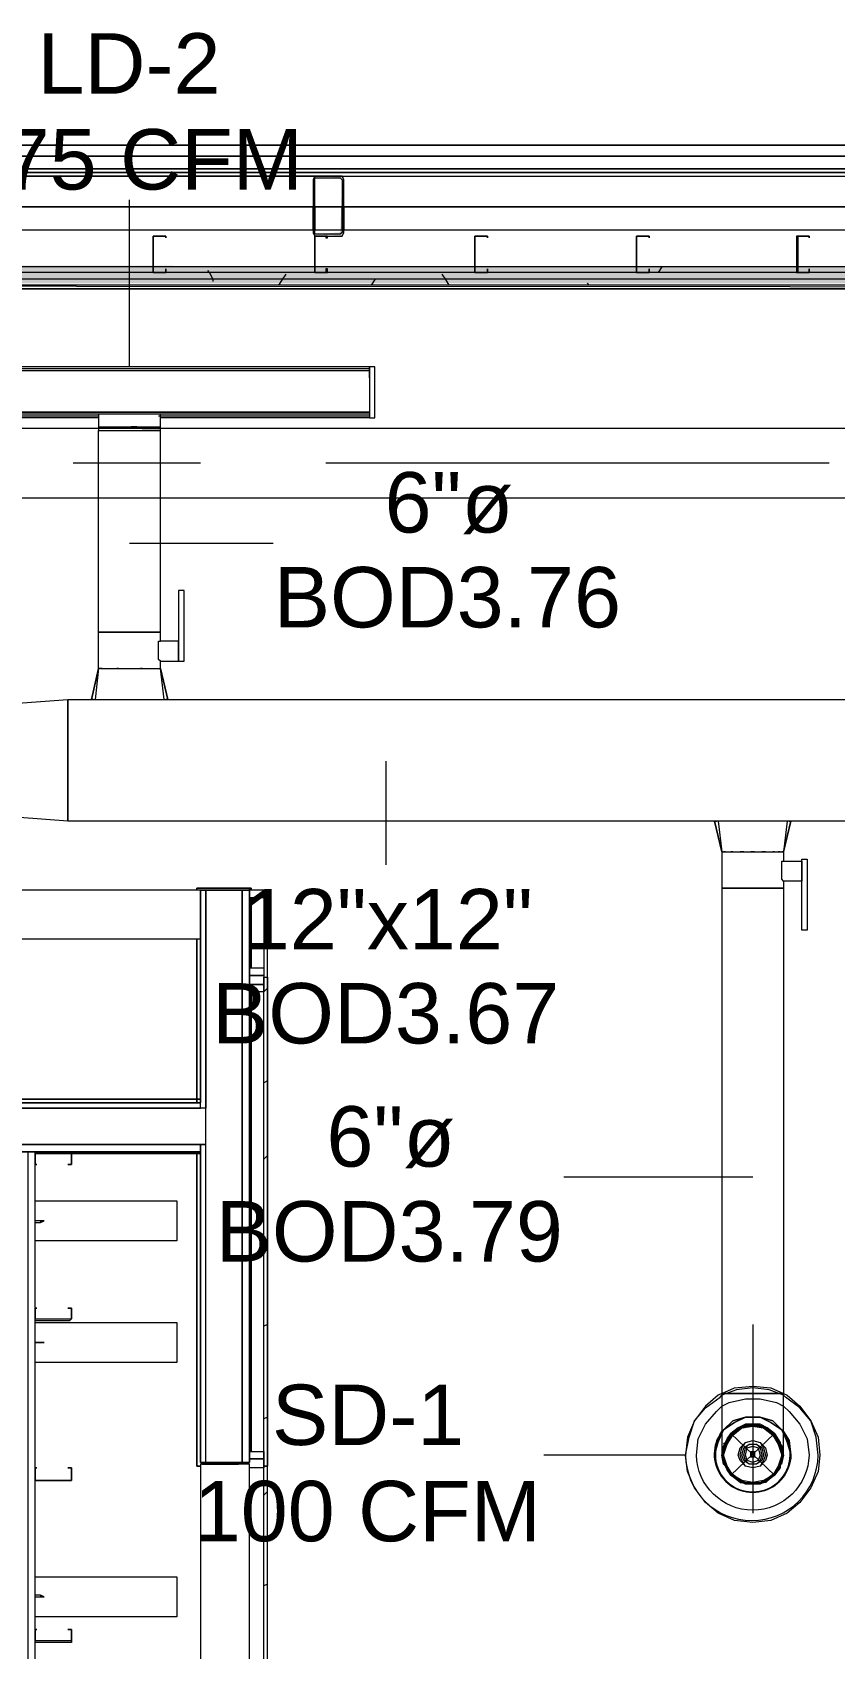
# Model space of a CAD drawing. Header units: metres. Extents: x 29 to 268, y -7 to 151.
# Drawn here: x 79.695 to 81.719, y 44.819 to 48.896 of the extents above; entities that cross this region are included whole.
import ezdxf

# ---------------------------------------------------------------- set-up
doc = ezdxf.new("R2010")
doc.units = ezdxf.units.M
doc.layers.add('HVAC - Ductos', color=5, linetype='Continuous', lineweight=50)
doc.layers.add('PDF2_Geometry', color=7, linetype='Continuous', true_color=0xaaaaaa)
doc.layers.add('PDF2_Solid Fills', color=7, linetype='Continuous', true_color=0xffffff)
doc.layers.add('PDF2_Text', color=7, linetype='Continuous')
doc.styles.add('PDF Helvetica', font='')
doc.styles.get('PDF Helvetica').set_extended_font_data('Helvetica')

msp = doc.modelspace()

# ---------------------------------------------------------------- hatches: boundary and pattern name
at = {"layer": 'PDF2_Solid Fills', "lineweight": 0, "transparency": 33554559}
h = msp.add_hatch(color=256, dxfattribs=at)
h.paths.add_polyline_path([(80.4119, 48.5334), (80.4806, 48.5289), (80.4806, 48.5334)])
h.paths.add_polyline_path([(80.4761, 48.3868), (80.4806, 48.5229), (80.4806, 48.5243), (80.4761, 48.5243), (80.4715, 48.3914), (80.4073, 48.3868), (80.4761, 48.3822)])
h.paths.add_polyline_path([(80.4073, 48.5243), (80.4027, 48.5243), (80.4027, 48.3914)])
h = msp.add_hatch(color=256, dxfattribs=at)
h.paths.add_polyline_path([(46.7012, 48.2952), (46.7057, 48.3089), (46.7012, 48.3089)])
h.paths.add_polyline_path([(93.204, 48.3043), (71.4743, 48.3089), (49.552, 48.3089), (49.552, 48.2906), (93.204, 48.2906)])
h.paths.add_polyline_path([(49.5474, 48.2906), (49.5474, 48.3089), (48.7408, 48.3089), (48.7408, 48.2906)])
h.paths.add_polyline_path([(48.7362, 48.2906), (48.7362, 48.3089), (46.7103, 48.3089), (46.7103, 48.2952), (47.4482, 48.2952)])
for points in [[(46.7012, 48.2768), (92.9887, 48.2768), (93.2036, 48.2722), (93.204, 48.2722), (93.204, 48.2906), (46.7012, 48.2906)], [(46.7012, 48.263), (92.9887, 48.263), (93.2024, 48.2585), (93.204, 48.2585), (93.204, 48.2768), (46.7012, 48.2768)]]:
    msp.add_hatch(color=256, dxfattribs=at).paths.add_polyline_path(points)

# ---------------------------------------------------------------- linework, layer by layer
at = {"layer": 'HVAC - Ductos', "lineweight": 0}
for points in [[(79.9398, 48.0522), (79.9398, 48.4739)], [(80.5448, 48.0293), (80.5448, 48.0522), (80.5448, 48.0476), (79.3348, 48.0476), (79.3348, 48.0522), (79.3348, 48.0293)], [(80.5448, 48.0522), (79.3348, 48.0522)], [(80.5448, 47.9972), (80.5448, 47.988), (80.5448, 47.9789)], [(79.8619, 47.9239), (79.3348, 47.9239), (79.3348, 47.9284), (79.3348, 47.9468), (79.3348, 47.956)], [(80.5448, 47.956), (80.5448, 47.9468), (80.5448, 47.9284), (80.5448, 47.9239), (80.0177, 47.9239)], [(79.3348, 47.9284), (79.8619, 47.9284)], [(80.0131, 47.9284), (80.5448, 47.9284)], [(80.5448, 47.9514), (80.5448, 47.9468), (80.5448, 47.9422)], [(79.8619, 47.901), (79.8665, 47.901), (79.8848, 47.901), (79.9077, 47.901), (79.9398, 47.901), (79.9673, 47.901), (79.9948, 47.901), (80.0131, 47.901), (80.0177, 47.901)], [(79.8665, 47.2914), (79.8619, 47.2914), (79.8619, 47.383), (79.8665, 47.383), (79.8711, 47.383), (79.8848, 47.383), (79.9031, 47.383), (79.9215, 47.383), (79.9398, 47.383), (79.9581, 47.383), (79.9765, 47.383), (79.9948, 47.383), (80.0039, 47.383), (80.0131, 47.383), (80.0177, 47.383), (80.0177, 47.8918), (80.0131, 47.8918), (80.0085, 47.8918), (80.0039, 47.8918), (79.9948, 47.8918), (79.9765, 47.8918), (79.9719, 47.8918)], [(79.8711, 47.2914), (79.8665, 47.2914), (79.8711, 47.2914), (79.8848, 47.2914), (79.9031, 47.2914), (79.9215, 47.2914), (79.9398, 47.2914), (79.9581, 47.2914), (79.9765, 47.2914), (79.9948, 47.2914), (80.0039, 47.2914), (80.0085, 47.2914), (80.0131, 47.2914), (80.0177, 47.2914), (80.0177, 47.3097), (80.0635, 47.3097), (80.0773, 47.3097), (80.0773, 47.4884), (80.0635, 47.4884), (80.0635, 47.3097), (80.0635, 47.3143), (80.0635, 47.3188), (80.0635, 47.3234), (80.0635, 47.328), (80.0635, 47.3372), (80.0635, 47.3418), (80.0635, 47.3464), (80.0635, 47.3556), (80.0635, 47.3602), (80.0177, 47.3602), (80.0177, 47.383), (80.0131, 47.383), (80.0039, 47.383), (79.9948, 47.383), (79.9765, 47.383), (79.9581, 47.383), (79.9398, 47.383), (79.9215, 47.383), (79.9031, 47.383), (79.8848, 47.383), (79.8711, 47.383), (79.8665, 47.383), (79.8619, 47.383), (79.8619, 47.8918), (79.8665, 47.8918), (79.8711, 47.8918), (79.8848, 47.8918), (79.9031, 47.8918), (79.9077, 47.8918)], [(79.9123, 47.8918), (79.9215, 47.8918), (79.9398, 47.8918), (79.9581, 47.8918), (79.9673, 47.8918)], [(79.9581, 47.901), (79.9443, 47.901)], [(79.9398, 47.6076), (80.3019, 47.6076)], [(80.0177, 47.3097), (80.0131, 47.3143), (80.0131, 47.3234), (80.0131, 47.3326), (80.0131, 47.3418), (80.0131, 47.351), (80.0131, 47.3556), (80.0131, 47.3602), (80.0177, 47.3602)], [(79.8435, 47.2134), (79.8619, 47.2914), (79.8435, 47.2134)], [(79.8619, 47.2914), (79.8527, 47.2134)], [(80.0131, 47.2134), (80.0223, 47.2134), (80.0269, 47.2134), (80.0315, 47.2134), (80.0361, 47.2134), (80.0177, 47.2914), (80.0361, 47.2134), (80.0315, 47.2134)], [(80.0269, 47.2134), (80.0177, 47.2914)], [(79.8481, 47.2134), (79.8435, 47.2134), (79.8481, 47.2134), (79.8527, 47.2134), (79.8665, 47.2134), (79.8848, 47.2134), (79.8893, 47.2134)], [(79.8939, 47.2134), (79.9077, 47.2134), (79.9169, 47.2134), (79.9215, 47.2134)], [(79.8939, 47.2134), (79.8939, 47.2134)], [(79.9261, 47.2134), (79.9489, 47.2134), (79.9535, 47.2134)], [(79.9581, 47.2134), (79.9719, 47.2134), (79.9811, 47.2134), (79.9856, 47.2134), (79.9948, 47.2134), (80.0085, 47.2134)], [(79.9581, 47.2134), (79.9581, 47.2134)], [(80.5861, 47.0576), (80.5861, 46.7964)], [(81.4385, 46.9064), (81.4294, 46.9064), (81.4248, 46.9064), (81.434, 46.8284), (81.434, 46.7368), (81.4385, 46.7368), (81.4477, 46.7368), (81.4569, 46.7368), (81.4753, 46.7368), (81.4935, 46.7368), (81.5119, 46.7368), (81.5303, 46.7368), (81.5485, 46.7368), (81.5669, 46.7368), (81.5761, 46.7368), (81.5853, 46.7368), (81.5898, 46.7368), (81.5898, 45.4626), (81.599, 45.458), (81.6311, 45.4305), (81.6585, 45.3938), (81.6769, 45.3526), (81.6815, 45.3068), (81.6769, 45.2655), (81.6585, 45.2242), (81.6311, 45.1876), (81.599, 45.1601), (81.5577, 45.1418), (81.5119, 45.1372), (81.4661, 45.1418), (81.4248, 45.1601), (81.3927, 45.1876), (81.3652, 45.2242), (81.3469, 45.2655), (81.3423, 45.3068), (80.9848, 45.3068)], [(81.434, 46.8284), (81.4156, 46.9064), (81.4202, 46.9064), (81.4156, 46.9064), (81.434, 46.8284), (81.4385, 46.8284), (81.4477, 46.8284), (81.4569, 46.8284), (81.4753, 46.8284), (81.4935, 46.8284), (81.5119, 46.8284), (81.5303, 46.8284), (81.5485, 46.8284), (81.5669, 46.8284), (81.5761, 46.8284), (81.5807, 46.8284), (81.5853, 46.8284), (81.5898, 46.8284), (81.5898, 46.8056), (81.6357, 46.8056), (81.6357, 46.801), (81.6357, 46.7964), (81.6357, 46.7872), (81.6357, 46.7826), (81.6357, 46.7734), (81.6357, 46.7688), (81.6357, 46.7643), (81.6357, 46.7597), (81.6357, 46.7551), (81.5898, 46.7551), (81.5898, 46.7368), (81.5853, 46.7368), (81.5761, 46.7368), (81.5669, 46.7368), (81.5485, 46.7368), (81.5303, 46.7368), (81.5119, 46.7368), (81.4935, 46.7368), (81.4753, 46.7368), (81.4569, 46.7368), (81.4477, 46.7368), (81.4385, 46.7368), (81.434, 46.7368), (81.434, 45.4626), (81.4248, 45.458), (81.3927, 45.4305), (81.3652, 45.3938), (81.3469, 45.3526), (81.3423, 45.3068), (81.3515, 45.3526), (81.3652, 45.3938), (81.3927, 45.426), (81.4294, 45.4534), (81.434, 45.458)], [(81.4615, 46.9064), (81.4569, 46.9064), (81.4431, 46.9064)], [(81.489, 46.9064), (81.4798, 46.9064), (81.4707, 46.9064), (81.4661, 46.9064)], [(81.4935, 46.9064), (81.4935, 46.9064)], [(81.5257, 46.9064), (81.5211, 46.9064), (81.4981, 46.9064)], [(81.5303, 46.9064), (81.5303, 46.9064)], [(81.6035, 46.9064), (81.6081, 46.9064), (81.6035, 46.9064), (81.599, 46.9064), (81.5944, 46.9064), (81.5853, 46.9064), (81.5669, 46.9064), (81.5577, 46.9064), (81.5531, 46.9064), (81.544, 46.9064), (81.5348, 46.9064)], [(81.599, 46.9064), (81.5898, 46.8284), (81.5853, 46.8284)], [(81.6081, 46.9064), (81.5898, 46.8284), (81.6081, 46.9064)], [(81.4431, 46.8284), (81.4385, 46.8284)], [(81.4431, 46.8284), (81.4431, 46.8284)], [(81.4615, 46.8284), (81.4569, 46.8284)], [(81.489, 46.8284), (81.4844, 46.8284), (81.4798, 46.8284), (81.4844, 46.8284)], [(81.5165, 46.8284), (81.5119, 46.8284), (81.5073, 46.8284)], [(81.5394, 46.8284), (81.544, 46.8284), (81.5394, 46.8284), (81.5348, 46.8284)], [(81.5669, 46.8284), (81.5623, 46.8284)], [(81.5807, 46.8284), (81.5761, 46.8284)], [(81.5898, 46.7551), (81.5853, 46.7597), (81.5853, 46.7643), (81.5853, 46.7688), (81.5853, 46.778), (81.5853, 46.7872), (81.5853, 46.7964), (81.5853, 46.801), (81.5853, 46.8056), (81.5898, 46.8056)], [(81.5119, 46.008), (81.0353, 46.008)], [(81.5119, 45.6368), (81.5119, 45.3984), (81.5119, 45.1601)], [(81.434, 45.4626), (81.4661, 45.4764), (81.5119, 45.481), (81.5577, 45.4764), (81.5898, 45.4626)], [(81.5898, 45.458), (81.5531, 45.4718), (81.5119, 45.4764), (81.4707, 45.4718), (81.434, 45.458)], [(81.5898, 45.3114), (81.5898, 45.316), (81.5898, 45.3343), (81.5898, 45.3618), (81.5898, 45.3984), (81.5898, 45.4443), (81.5898, 45.4626), (81.5853, 45.4626), (81.5761, 45.4626), (81.5669, 45.4626), (81.5485, 45.4626), (81.5303, 45.4626), (81.5119, 45.4626), (81.4935, 45.4626), (81.4753, 45.4626), (81.4569, 45.4626), (81.4477, 45.4626), (81.4385, 45.4626), (81.434, 45.4626), (81.434, 45.4168), (81.434, 45.3755), (81.434, 45.3434), (81.434, 45.3205), (81.434, 45.3114)], [(81.434, 45.4626), (81.4385, 45.4626), (81.4477, 45.4626), (81.4569, 45.4626), (81.4753, 45.4626), (81.4935, 45.4626), (81.5119, 45.4626), (81.5303, 45.4626), (81.5485, 45.4626), (81.5669, 45.4626), (81.5761, 45.4626), (81.5853, 45.4626), (81.5898, 45.4626)], [(81.434, 45.4305), (81.4523, 45.4397), (81.4935, 45.4488), (81.5303, 45.4488), (81.5715, 45.4397), (81.5898, 45.4305)], [(81.4477, 45.3389), (81.4615, 45.3618), (81.4753, 45.371), (81.4935, 45.3801), (81.5119, 45.3847), (81.5303, 45.3801), (81.5485, 45.371), (81.5623, 45.3618), (81.5761, 45.3434), (81.5853, 45.3297), (81.5761, 45.348), (81.5669, 45.3618), (81.5485, 45.3755), (81.5303, 45.3847), (81.5119, 45.3847), (81.4935, 45.3847), (81.4753, 45.3755), (81.4569, 45.3618), (81.4844, 45.3801), (81.5119, 45.3847), (81.4844, 45.3801), (81.4798, 45.3755), (81.4615, 45.3618), (81.4477, 45.3434), (81.4385, 45.3297), (81.4385, 45.3068), (81.4385, 45.2884), (81.4477, 45.2701), (81.4615, 45.2564), (81.4753, 45.2472), (81.4935, 45.238), (81.5119, 45.2334), (81.5303, 45.238), (81.5485, 45.2472), (81.5623, 45.2564), (81.5761, 45.2701), (81.5669, 45.2564), (81.5485, 45.2426), (81.5303, 45.2334), (81.5119, 45.2334), (81.4935, 45.2334), (81.4753, 45.2426), (81.4569, 45.2564), (81.4477, 45.2701), (81.4385, 45.2884), (81.434, 45.3068), (81.4431, 45.3389), (81.434, 45.3114), (81.434, 45.3068), (81.4385, 45.316), (81.4385, 45.3297), (81.4477, 45.348), (81.4569, 45.3618), (81.4431, 45.3389), (81.4385, 45.3343)], [(81.489, 45.3755), (81.5119, 45.3847), (81.5348, 45.3755)], [(81.5853, 45.2838), (81.5898, 45.3068), (81.5807, 45.3389), (81.5669, 45.3618), (81.5394, 45.3801), (81.5119, 45.3847), (81.5394, 45.3801), (81.544, 45.3755), (81.5623, 45.3618), (81.5761, 45.3389)], [(81.4844, 45.3801), (81.4569, 45.3618), (81.4431, 45.3389)], [(81.4844, 45.3801), (81.4844, 45.3801)], [(81.5394, 45.3801), (81.5394, 45.3801)], [(81.5394, 45.3801), (81.5669, 45.3618), (81.5807, 45.3389)], [(81.4385, 45.316), (81.434, 45.3068), (81.4385, 45.2884), (81.4431, 45.2838)], [(81.4385, 45.2838), (81.434, 45.3068), (81.4431, 45.2792), (81.4569, 45.2564), (81.4844, 45.238), (81.5119, 45.2334), (81.5394, 45.238), (81.5669, 45.2564), (81.5807, 45.2792)], [(81.5807, 45.2747), (81.5669, 45.2564), (81.544, 45.238), (81.5394, 45.238), (81.5119, 45.2334), (81.4844, 45.238), (81.4798, 45.238), (81.4569, 45.2564), (81.4431, 45.2792), (81.4431, 45.2838), (81.4385, 45.3068), (81.4431, 45.3343)], [(81.4431, 45.3389), (81.4431, 45.3389)], [(81.5807, 45.3389), (81.5807, 45.3389)], [(81.5853, 45.316), (81.5898, 45.3068), (81.5853, 45.2884), (81.5807, 45.2838), (81.5807, 45.2792), (81.5807, 45.2747), (81.5807, 45.2792), (81.5807, 45.2838)], [(81.4798, 45.238), (81.4753, 45.2426), (81.4569, 45.2564), (81.4477, 45.2701), (81.4431, 45.2792), (81.4385, 45.2838), (81.4431, 45.2792)], [(81.4431, 45.2792), (81.4431, 45.2792)], [(81.4798, 45.2426), (81.4615, 45.2564), (81.4477, 45.2792)], [(81.5807, 45.2792), (81.5761, 45.2701), (81.5669, 45.2564), (81.5485, 45.2426), (81.544, 45.238), (81.5394, 45.238), (81.5303, 45.2334), (81.5119, 45.2334), (81.4935, 45.2334), (81.4844, 45.238), (81.4798, 45.238), (81.4844, 45.238)], [(81.5761, 45.2792), (81.5623, 45.2564), (81.544, 45.2426)], [(81.5348, 45.238), (81.5119, 45.2334), (81.489, 45.238)], [(81.544, 45.238), (81.5394, 45.238)], [(81.5485, 45.2426), (81.5485, 45.2426)]]:
    msp.add_lwpolyline(points, dxfattribs=at)
for points in [[(80.5448, 47.9376), (79.3348, 47.9376), (79.3348, 48.043), (80.5448, 48.043), (80.5448, 47.9376), (80.5448, 47.933), (79.3348, 47.933), (79.3348, 47.9376)], [(80.5585, 48.0522), (80.5448, 48.0522), (80.5448, 47.9239), (80.5585, 47.9239)], [(80.5448, 48.0247), (80.5448, 48.0293), (80.5448, 48.0339), (80.5448, 48.0293)], [(79.8619, 47.901), (79.8619, 47.8918), (79.8711, 47.8918), (79.8848, 47.8918), (79.9123, 47.8918), (79.9398, 47.8918), (79.9673, 47.8918), (79.9948, 47.8918), (80.0085, 47.8918), (80.0177, 47.8918), (80.0177, 47.901), (80.0177, 47.933), (80.0131, 47.933), (80.0039, 47.933), (79.9948, 47.933), (79.9765, 47.933), (79.9581, 47.933), (79.9398, 47.933), (79.9215, 47.933), (79.9031, 47.933), (79.8848, 47.933), (79.8711, 47.933), (79.8665, 47.933), (79.8619, 47.933)], [(79.9123, 47.2914), (79.9077, 47.2914)], [(79.9719, 47.2914), (79.9673, 47.2914)], [(79.7839, 46.9064), (79.4173, 46.9338), (79.4173, 47.186), (79.7839, 47.2134)], [(81.7548, 46.9064), (79.7839, 46.9064), (79.7839, 47.2134), (81.7548, 47.2134)], [(81.6357, 46.8101), (81.6494, 46.8101), (81.6494, 46.6314), (81.6357, 46.6314)], [(81.434, 45.3618), (81.4385, 45.371), (81.4661, 45.3892), (81.4935, 45.403), (81.5303, 45.403), (81.5577, 45.3892), (81.5853, 45.371), (81.5623, 45.3938), (81.5303, 45.403), (81.4935, 45.403), (81.4615, 45.3938), (81.4385, 45.371), (81.434, 45.3664), (81.4385, 45.371)], [(81.5853, 45.371), (81.5577, 45.3892), (81.5303, 45.403), (81.4935, 45.403), (81.4661, 45.3892), (81.4385, 45.371), (81.4615, 45.3938), (81.4935, 45.403), (81.5303, 45.403), (81.5623, 45.3938), (81.5853, 45.371), (81.5898, 45.3664), (81.5853, 45.371), (81.5898, 45.3618)], [(81.4477, 45.3343), (81.4615, 45.3572), (81.4844, 45.3755), (81.5119, 45.3801), (81.5394, 45.3755), (81.5623, 45.3572), (81.5761, 45.3343), (81.5853, 45.3068), (81.5761, 45.2792), (81.5623, 45.2564), (81.5394, 45.2426), (81.5119, 45.238), (81.4844, 45.2426), (81.4615, 45.2564), (81.4477, 45.2792), (81.4385, 45.3068)], [(81.4798, 45.3251), (81.4935, 45.3389), (81.5119, 45.3434), (81.5303, 45.3389), (81.544, 45.3251), (81.5485, 45.3068), (81.544, 45.293), (81.5303, 45.2792), (81.5119, 45.2747), (81.4935, 45.2792), (81.4798, 45.293), (81.4753, 45.3068)], [(81.4844, 45.3251), (81.4935, 45.3389), (81.5119, 45.3434), (81.5303, 45.3389), (81.5394, 45.3251), (81.544, 45.3068), (81.5394, 45.293), (81.5303, 45.2792), (81.5119, 45.2747), (81.4935, 45.2792), (81.4844, 45.293), (81.4798, 45.3068)], [(81.6081, 45.3068), (81.6035, 45.3434), (81.5898, 45.3664), (81.6035, 45.3434)], [(81.489, 45.3251), (81.5027, 45.3343), (81.5211, 45.3343), (81.5348, 45.3251), (81.5394, 45.3068), (81.5348, 45.293), (81.5211, 45.2838), (81.5027, 45.2838), (81.489, 45.293), (81.4844, 45.3068)], [(81.4935, 45.3251), (81.5027, 45.3343), (81.5211, 45.3343), (81.5303, 45.3251), (81.5348, 45.3068), (81.5303, 45.293), (81.5211, 45.2838), (81.5027, 45.2838), (81.4935, 45.293), (81.489, 45.3068)], [(81.4981, 45.3251), (81.5119, 45.3297), (81.5257, 45.3251), (81.5303, 45.3068), (81.5257, 45.293), (81.5119, 45.2884), (81.4981, 45.293), (81.4935, 45.3068)], [(81.5073, 45.3114), (81.5073, 45.3068), (81.5073, 45.316), (81.5165, 45.316), (81.5165, 45.3068), (81.5165, 45.3114)], [(81.5165, 45.3022), (81.5165, 45.3068), (81.5165, 45.3022), (81.5073, 45.3022), (81.5073, 45.3068), (81.5073, 45.3022)], [(81.5898, 45.3068), (81.5853, 45.2884), (81.5853, 45.3068), (81.5853, 45.3297), (81.5853, 45.316), (81.5898, 45.3068), (81.5898, 45.3114), (81.5807, 45.3389), (81.5807, 45.3343), (81.5853, 45.3068), (81.5807, 45.2838), (81.5807, 45.2792)], [(81.5761, 45.2701), (81.5853, 45.2884)]]:
    msp.add_lwpolyline(points, close=True, dxfattribs=at)
for points in [[(81.3423, 45.3068, 0.986385), (81.6769, 45.3068), (81.6723, 45.3526), (81.6585, 45.3938), (81.6311, 45.426), (81.5944, 45.4534), (81.5898, 45.458)], [(81.5898, 45.4305), (81.6035, 45.4168), (81.6311, 45.3847), (81.6494, 45.348), (81.654, 45.3068, -0.97609), (81.3698, 45.3068), (81.3744, 45.348), (81.3927, 45.3847), (81.4202, 45.4168), (81.434, 45.4305)]]:
    msp.add_lwpolyline(points, format="xyb", dxfattribs=at)
msp.add_lwpolyline([(81.6081, 45.3068, -0.970384), (81.4156, 45.3068, 1.340197), (81.5898, 45.3618), (81.599, 45.3389), (81.6081, 45.3068, -1.355051), (81.434, 45.3664), (81.4202, 45.3434), (81.4156, 45.3068), (81.4248, 45.3389), (81.434, 45.3618, 1.340089)], format="xyb", close=True, dxfattribs=at)
at = {"layer": 'PDF2_Geometry', "lineweight": 0}
for points in [[(78.9085, 48.6114), (80.4394, 48.6114), (81.9748, 48.6114), (80.4394, 48.6114), (78.9085, 48.6114), (77.3731, 48.6114)], [(80.4394, 48.5839), (78.9085, 48.5839)], [(81.9748, 48.5839), (80.4394, 48.5839)], [(80.4394, 48.5518), (78.9085, 48.5518)], [(80.4394, 48.5426), (78.9085, 48.5426)], [(80.4715, 48.3868), (80.4119, 48.3868), (80.4073, 48.3868), (80.4073, 48.3914), (80.4073, 48.5243), (80.4073, 48.5289), (80.4119, 48.5289), (80.4715, 48.5289), (80.4761, 48.5243), (80.4761, 48.3914)], [(81.9748, 48.5518), (80.4394, 48.5518)], [(81.9748, 48.5426), (80.4394, 48.5426)], [(78.9819, 48.4556), (80.4027, 48.4556)], [(80.4073, 48.4556), (80.4394, 48.4556), (80.4761, 48.4556), (80.4394, 48.4556)], [(80.4807, 48.4556), (81.9381, 48.4556)], [(80.0315, 48.3822), (80.0039, 48.3822), (79.9994, 48.3822), (79.9994, 48.2906), (80.0039, 48.2906), (80.0315, 48.2906), (80.0315, 48.2997), (80.0315, 48.2906), (80.0039, 48.2906), (79.9994, 48.2906), (79.9994, 48.3822), (80.0039, 48.3822), (80.0315, 48.3822), (80.0315, 48.3776)], [(80.4394, 48.3822), (80.4073, 48.3822), (80.4073, 48.2906), (80.4394, 48.2906), (80.4394, 48.2997), (80.4348, 48.2997), (80.4348, 48.2906), (80.4073, 48.2906), (80.4073, 48.3822), (80.4348, 48.3822), (80.4348, 48.3776), (80.4394, 48.3776)], [(80.8427, 48.3822), (80.8152, 48.3822), (80.8107, 48.3822), (80.8107, 48.2906), (80.8152, 48.2906), (80.8427, 48.2906), (80.8427, 48.2997), (80.8427, 48.2906), (80.8152, 48.2906), (80.8107, 48.2906), (80.8107, 48.3822), (80.8152, 48.3822), (80.8427, 48.3822), (80.8427, 48.3776)], [(81.2507, 48.3822), (81.2185, 48.3822), (81.2185, 48.2906), (81.2507, 48.2906), (81.2507, 48.2997), (81.2507, 48.2906), (81.2185, 48.2906), (81.2185, 48.3822), (81.2507, 48.3822), (81.2507, 48.3776)], [(81.654, 48.3822), (81.6265, 48.3822), (81.6219, 48.3822), (81.6219, 48.2906), (81.6265, 48.2906), (81.654, 48.2906), (81.654, 48.2997), (81.654, 48.2906), (81.6265, 48.2906), (81.6265, 48.3822), (81.654, 48.3822), (81.654, 48.3776)], [(74.4077, 48.2493), (83.4049, 48.2493)], [(74.4077, 48.2493), (83.4049, 48.2493)], [(80.1185, 46.1822), (80.1185, 46.7322), (80.1185, 46.196), (80.1185, 46.6084), (80.1185, 46.7322), (80.1323, 46.7322), (80.1323, 46.1822), (80.1185, 46.1822), (80.1185, 46.196), (76.5664, 46.196), (76.5664, 46.1822)], [(80.1094, 46.7368), (80.2423, 46.7368), (80.1094, 46.7368), (80.1094, 46.7322)], [(80.1323, 45.2884), (80.1323, 46.7322), (80.2239, 46.7322), (80.2239, 45.2884)], [(80.2469, 46.5351), (80.2469, 46.7139)], [(76.5664, 46.6084), (76.5664, 46.196), (80.1185, 46.196), (80.1185, 46.6084)], [(80.1094, 46.6084), (80.1094, 46.196)], [(80.2469, 45.316), (80.2469, 46.4756)], [(76.5664, 46.2051), (80.1185, 46.2051)], [(80.1323, 46.0905), (80.1323, 46.1822), (76.5527, 46.1822), (76.5527, 46.0905)], [(80.1185, 46.196), (76.5664, 46.196)], [(80.1323, 46.0905), (80.1185, 46.0905), (80.1185, 45.2884), (80.1323, 45.2884)], [(79.7015, 46.0722), (79.7885, 46.0722), (79.7931, 46.0722), (79.7931, 46.0401), (79.7839, 46.0401), (79.7931, 46.0401), (79.7931, 46.0722), (79.7885, 46.0722), (79.7015, 46.0722), (79.7015, 46.0401)], [(79.7015, 46.0676), (79.7931, 46.0676), (80.1185, 46.0676), (79.7931, 46.0676)], [(79.7061, 46.0401), (79.7015, 46.0401)], [(80.1185, 46.0722), (79.7885, 46.0722)], [(80.1094, 45.2792), (80.1094, 46.0722), (80.1094, 45.2792), (80.1185, 45.2792)], [(80.2423, 45.2884), (80.1185, 45.2884), (80.1185, 45.811), (80.1185, 45.2884)], [(79.7015, 45.6505), (79.7885, 45.6505), (79.7931, 45.6505), (79.7931, 45.678), (79.7839, 45.678), (79.7931, 45.678), (79.7931, 45.6505), (79.7885, 45.646), (79.7015, 45.646), (79.7015, 45.6505), (79.7015, 45.678)], [(79.7061, 45.678), (79.7015, 45.678)], [(79.7015, 45.2426), (79.7885, 45.2426), (79.7931, 45.2426), (79.7931, 45.2747), (79.7839, 45.2747), (79.7931, 45.2747), (79.7931, 45.2426), (79.7885, 45.2426), (79.7015, 45.2426), (79.7015, 45.2747)], [(79.7061, 45.2747), (79.7015, 45.2747)], [(79.7015, 44.8392), (79.7885, 44.8392), (79.7931, 44.8392), (79.7931, 44.8668), (79.7839, 44.8668), (79.7931, 44.8668), (79.7931, 44.8392), (79.7931, 44.8346), (79.7885, 44.8346), (79.7015, 44.8346), (79.7015, 44.8392), (79.7015, 44.8668)], [(79.7061, 44.8668), (79.7015, 44.8668)]]:
    msp.add_lwpolyline(points, close=True, dxfattribs=at)
for points in [[(80.4761, 48.6114), (80.4027, 48.6114)], [(80.4119, 48.5334), (78.9727, 48.5334), (80.4394, 48.5334), (81.9748, 48.5334), (83.4415, 48.5334), (82.0023, 48.5334)], [(80.4119, 48.3822), (80.4715, 48.3822), (80.4761, 48.3822), (80.4807, 48.3914), (80.4807, 48.5243), (80.4761, 48.5334), (80.4715, 48.5334), (80.4119, 48.5334), (80.4073, 48.5334), (80.4027, 48.5243), (80.4027, 48.3914), (80.4073, 48.3822)], [(80.4715, 48.5334), (81.9473, 48.5334)], [(80.4027, 48.396), (80.4027, 48.4556)], [(80.4073, 48.4556), (80.4073, 48.396)], [(80.4761, 48.4602), (80.4807, 48.4647)], [(80.4761, 48.396), (80.4761, 48.4556)], [(80.4807, 48.4556), (80.4807, 48.396)], [(93.204, 48.396), (46.7012, 48.4006), (41.5357, 48.4006), (41.5357, 48.263), (41.6273, 48.263), (41.6273, 10.5556)], [(80.4027, 48.3868), (80.4073, 48.3914)], [(93.204, 48.2906), (70.6951, 48.2906)], [(81.6219, 48.3043), (81.2185, 48.3043), (80.8107, 48.3043), (80.4073, 48.3043), (79.9994, 48.3043), (79.5961, 48.3043), (79.1881, 48.3043), (78.7847, 48.3043)], [(83.6523, 48.3043), (83.249, 48.3043), (82.8411, 48.3043), (82.4377, 48.3043), (82.0298, 48.3043), (81.6265, 48.3043)], [(93.204, 48.2722), (46.7012, 48.2768), (41.6915, 48.2768)], [(41.7053, 36.0667), (42.7594, 36.0667), (42.7594, 36.0529), (42.4661, 36.0529), (42.7594, 36.0529), (42.7594, 36.0667), (41.7053, 36.0667), (41.7053, 48.263), (46.7012, 48.263), (93.204, 48.2584)], [(74.4077, 48.2584), (83.4049, 48.2539)], [(83.4049, 48.2584), (74.4077, 48.2584)], [(74.4077, 48.2584), (83.4049, 48.2539)], [(83.4049, 48.2584), (74.4077, 48.2584)], [(83.1803, 47.8964), (79.4815, 47.8964)], [(80.1185, 47.8093), (79.7977, 47.8093)], [(81.7044, 47.8093), (80.4348, 47.8093)], [(79.4815, 47.7222), (83.1803, 47.7222)], [(80.2789, 46.7139), (80.2789, 46.5351), (80.2423, 46.5351), (80.2423, 46.7139), (80.2789, 46.7139), (80.2789, 46.7322), (80.2423, 46.7322), (80.2423, 45.2884), (80.2239, 45.2884), (80.2239, 46.7322), (80.2423, 46.7322), (80.2423, 46.7368), (80.2469, 46.7368), (80.2469, 46.7322), (80.2469, 46.7368), (80.2423, 46.7368), (80.2423, 46.7322), (80.2423, 46.7368), (80.2423, 46.7322), (80.1185, 46.7322), (76.5664, 46.7322)], [(80.2423, 46.7322), (80.2423, 45.2884), (80.2423, 46.7322), (80.1185, 46.7322), (80.2423, 46.7322), (80.2423, 45.2884), (80.1185, 45.2884), (80.1185, 46.0722), (80.1185, 45.2884), (80.1185, 46.0722), (76.5664, 46.0722), (76.9698, 46.0722)], [(80.2423, 46.7322), (80.2423, 46.7322)], [(80.2881, 44.2984), (80.2881, 45.2792), (80.2789, 45.2792), (80.2789, 46.5122), (80.2881, 46.5122), (80.2881, 46.7322), (80.2789, 46.7322), (80.2789, 46.5122), (80.2881, 46.5122), (80.2881, 45.2792), (80.2881, 46.5122), (80.2881, 46.7322), (80.2789, 46.7322)], [(80.2423, 46.5351), (80.2423, 46.7139)], [(80.2881, 46.6726), (80.2789, 46.668)], [(80.2789, 46.5351), (80.2789, 46.5168), (80.2423, 46.5168), (80.2789, 46.5168), (80.2789, 46.4938)], [(80.2881, 46.4847), (80.2789, 46.4756), (80.2423, 46.4756), (80.2423, 45.316), (80.2789, 45.316), (80.2789, 46.4938), (80.2423, 46.4938), (80.2789, 46.4938), (80.2789, 46.4756)], [(80.2423, 46.4756), (80.2423, 45.316), (80.2789, 45.316), (80.2789, 45.2976), (80.2423, 45.2976), (80.2789, 45.2976), (80.2789, 45.2747), (80.2423, 45.2747)], [(80.2881, 46.251), (80.2789, 46.2464)], [(80.1185, 46.196), (76.5664, 46.196), (80.1185, 46.196)], [(80.1185, 46.0905), (76.5664, 46.0905)], [(80.1185, 46.0722), (80.1185, 46.0905)], [(76.6031, 40.98), (76.5664, 40.98), (76.5664, 41.8647), (76.5664, 40.398), (76.4427, 40.398), (76.4427, 45.2838), (76.5664, 45.2838), (76.5664, 46.0722), (76.9698, 46.0722), (76.9698, 41.9884), (76.9835, 41.9884), (76.9835, 46.0722), (79.6831, 46.0722), (79.6831, 41.9884), (79.7015, 41.9884), (79.7015, 46.0722)], [(76.5664, 46.0722), (80.1185, 46.0722), (76.5664, 46.0722)], [(76.5664, 46.0722), (80.1185, 46.0722)], [(79.7015, 46.0722), (79.7015, 46.0722)], [(79.7015, 46.0722), (79.7015, 46.0722)], [(79.7061, 46.0401), (79.7061, 46.0401)], [(79.7839, 46.0401), (79.7839, 46.0401)], [(80.1185, 46.0722), (80.1185, 46.0722)], [(80.1185, 46.0722), (80.1185, 46.0722)], [(80.2881, 46.063), (80.2789, 46.0538)], [(79.7015, 45.9484), (80.0589, 45.9484), (80.0589, 45.8476), (79.7015, 45.8476)], [(79.7015, 45.8934), (79.7152, 45.8934), (79.7244, 45.898), (79.7152, 45.898), (79.7015, 45.898)], [(79.7152, 45.898), (79.7152, 45.8934)], [(80.2881, 45.8247), (80.2789, 45.8201)], [(79.7061, 45.678), (79.7061, 45.678)], [(79.7839, 45.678), (79.7839, 45.678)], [(79.7015, 45.6505), (79.7015, 45.6505)], [(79.7015, 45.6414), (80.0589, 45.6414), (80.0589, 45.5405), (79.7015, 45.5405)], [(80.2881, 45.6368), (80.2789, 45.6322)], [(79.7152, 45.591), (79.7015, 45.591), (79.7152, 45.591)], [(79.7244, 45.591), (79.7152, 45.591), (79.7244, 45.591)], [(79.7152, 45.591), (79.7152, 45.591)], [(80.2881, 45.403), (80.2789, 45.3984)], [(79.7061, 45.2747), (79.7061, 45.2747)], [(79.7839, 45.2747), (79.7839, 45.2747)], [(80.1185, 45.2884), (80.1185, 45.2884)], [(80.2423, 40.398), (80.2423, 45.2838), (80.1185, 45.2838), (80.1185, 41.9884)], [(80.1231, 45.2838), (80.1277, 45.2838), (80.2148, 45.2838)], [(80.2148, 45.2838), (80.2148, 45.2838)], [(80.2423, 45.2884), (80.2423, 45.2884)], [(80.2423, 42.3276), (80.2789, 42.3276), (80.2789, 42.3459), (80.2789, 43.3222), (80.2881, 43.3222), (80.2881, 44.2984), (80.2789, 44.2984), (80.2789, 45.2792), (80.2881, 45.2792)], [(79.7015, 45.2426), (79.7015, 45.2426)], [(79.7015, 45.2426), (79.7015, 45.2426)], [(80.2881, 45.2151), (80.2789, 45.206)], [(79.7015, 44.9997), (80.0589, 44.9997), (80.0589, 44.8988), (79.7015, 44.8988)], [(80.2881, 44.9814), (80.2789, 44.9768)], [(79.7015, 44.9492), (79.7152, 44.9492), (79.7244, 44.9492), (79.7152, 44.9538), (79.7015, 44.9538)], [(79.7152, 44.9538), (79.7152, 44.9492)], [(79.7061, 44.8668), (79.7061, 44.8668)], [(79.7839, 44.8668), (79.7839, 44.8668)], [(79.7015, 44.8392), (79.7015, 44.8392)]]:
    msp.add_lwpolyline(points, dxfattribs=at)
at = {"layer": 'PDF2_Geometry', "color": 254, "lineweight": 0, "true_color": 0xd2d2d2}
for points in [[(79.9994, 48.3639), (79.9994, 48.3639)], [(80.0177, 48.3822), (80.0177, 48.3822)], [(80.4302, 48.2906), (80.4302, 48.2906)], [(80.8107, 48.2952), (80.8107, 48.2952)]]:
    msp.add_lwpolyline(points, dxfattribs=at)
at = {"layer": 'PDF2_Geometry', "color": 254, "lineweight": 0, "true_color": 0xeaeaea}
for points in [[(80.1507, 48.2676), (80.1507, 48.2722), (80.1415, 48.2906), (80.1369, 48.2952)], [(80.3339, 48.286), (80.3248, 48.2722), (80.3156, 48.2584)], [(80.7465, 48.2584), (80.7373, 48.2722), (80.7281, 48.286)], [(81.2827, 48.3043), (81.2735, 48.2906)], [(81.2735, 48.2906), (81.2735, 48.2906)], [(80.5585, 48.2722), (80.5494, 48.2584)], [(81.0994, 48.2584), (81.0948, 48.263)]]:
    msp.add_lwpolyline(points, dxfattribs=at)
at = {"layer": 'PDF2_Geometry', "color": 8, "lineweight": 0, "true_color": 0x808080}
msp.add_lwpolyline([(81.5715, 45.3526), (81.5348, 45.3801), (81.489, 45.3801), (81.4523, 45.3526), (81.434, 45.3068), (81.4523, 45.2655), (81.489, 45.238), (81.5348, 45.238), (81.5715, 45.2655), (81.5898, 45.3068)], close=True, dxfattribs=at)
for points in [[(81.4569, 45.3618), (81.5669, 45.2564)], [(81.5669, 45.3618), (81.4569, 45.2564)]]:
    msp.add_lwpolyline(points, dxfattribs=at)

# ---------------------------------------------------------------- texts
at = {"layer": 'PDF2_Text', "lineweight": 0, "char_height": 0.15247, "attachment_point": 4, "style": 'PDF Helvetica'}
for s, insert in [('LD-2', (79.7077, 48.8176)), ('175 CFM', (79.5015, 48.5747)), ('6"ø', (80.5832, 47.7084)), ('BOD3.76', (80.3036, 47.4701)), ('12"x12"', (80.2257, 46.6588)), ('BOD3.67', (80.1477, 46.4205)), ('6"ø', (80.4365, 46.1088)), ('BOD3.79', (80.1569, 45.8704)), ('SD-1', (80.299, 45.4075)), ('100 CFM', (80.1019, 45.1646))]:
    msp.add_mtext(s, dxfattribs=dict(at, insert=insert))

doc.saveas('drawing.dxf')
